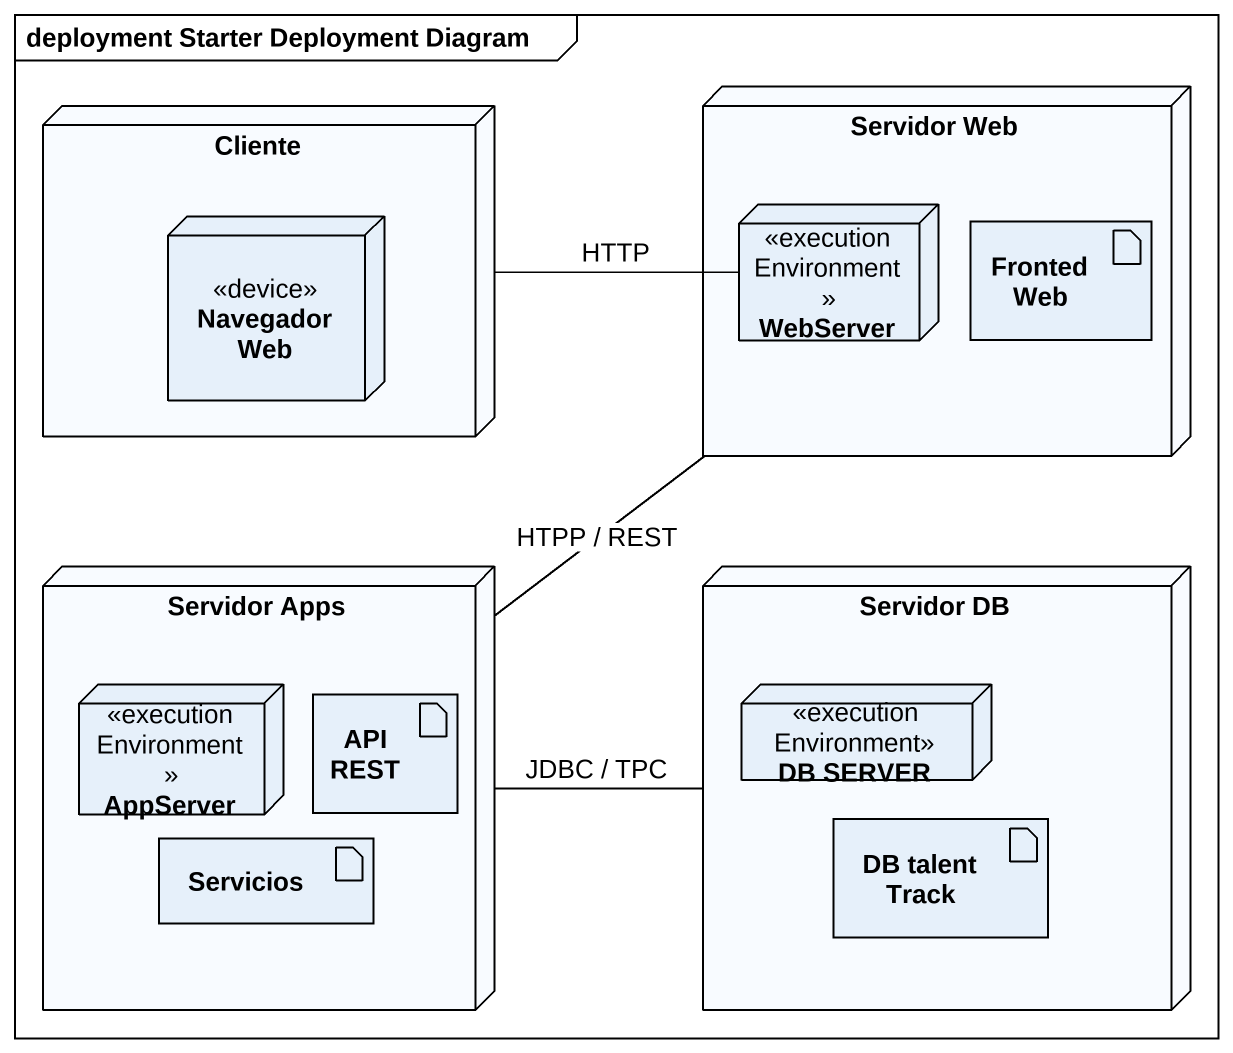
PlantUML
@startuml
mainframe deployment Starter Deployment Diagram
node Cliente {
  node "Navegador Web" as Navegador_Web <<device>>
}
node "Servidor Web" as Servidor_Web {
  node WebServer <<executionEnvironment>>
  artifact "Fronted Web" as Fronted_Web
}
node "Servidor Apps" as Servidor_Apps {
  node AppServer <<executionEnvironment>>
  artifact "API REST" as API_REST
  artifact Servicios
}
node "Servidor DB" as Servidor_DB {
  node "DB SERVER" as DB_SERVER <<executionEnvironment>>
  artifact "DB talent Track" as DB_talent_Track
}
Cliente -right- WebServer : HTTP
Servidor_Web -- Servidor_Apps : HTPP / REST
Servidor_Apps -right- Servidor_DB : JDBC / TPC
@enduml
